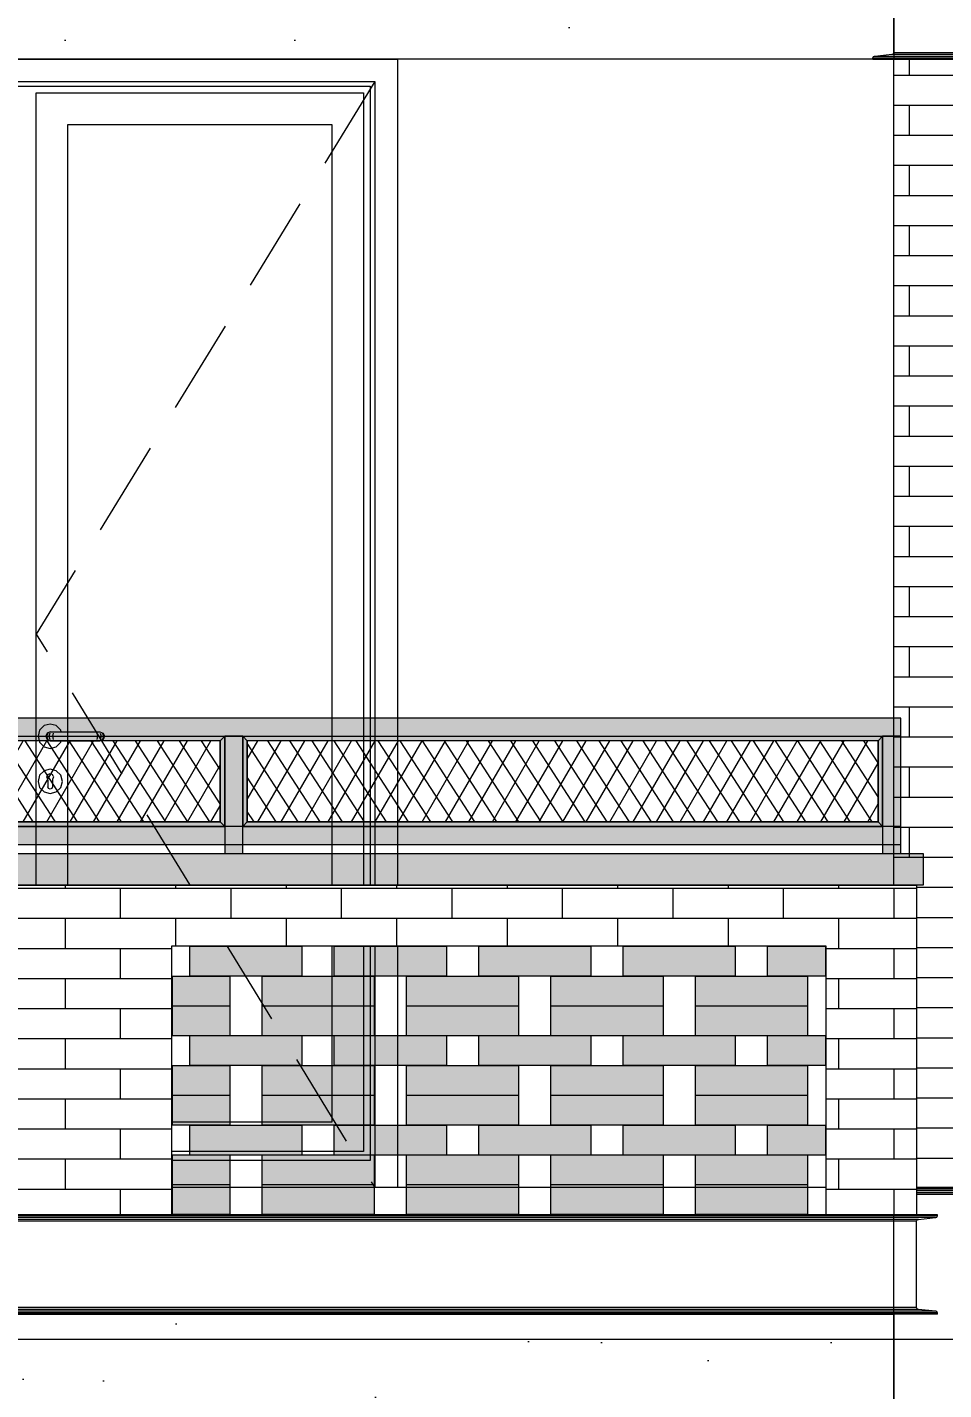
# Model space of a CAD drawing. Header units: millimetres. Extents: x 476571643 to 477489869, y 4620928210 to 4621294454.
# Drawn here: x 477466584 to 477468615, y 4621002782 to 4621005800 of the extents above; entities that cross this region are included whole.
import ezdxf

# ---------------------------------------------------------------- set-up
doc = ezdxf.new("R2010")
doc.units = ezdxf.units.MM
doc.header["$MEASUREMENT"] = 0
doc.set_wipeout_variables(frame=1)
doc.linetypes.add('Hidden Line', pattern=[317.5, 211.666667, -105.833333])
doc.linetypes.add('Wipeout_Contour', pattern=[1000, 0, -1000])
for name, color, linetype, lineweight in [('2D Drafting - General_Pen_No__30_Pen_No__9_Pen_No__9_Pen_No__253', 252, 'Continuous', 0), ('2D Drafting - General_Pen_No__30_Pen_No__9_Pen_No__9_Pen_No__7', 7, 'Continuous', 0), ('2D Drafting - General_Pen_No__7_Pen_No__7', 7, 'Continuous', 0), ('New_2D Drafting - General_Pen_No__30_Pen_No__9_Pen_No__9_Pen_No__250', 7, 'Continuous', 0), ('New_2D Drafting - General_Pen_No__30_Pen_No__9_Pen_No__9_Pen_No__255', 255, 'Continuous', 0), ('New_2D Drafting - General_Pen_No__30_Pen_No__9_Pen_No__9_Pen_No__42', 250, 'Continuous', 0), ('New_2D Drafting - General_Pen_No__30_Pen_No__9_Pen_No__9_Pen_No__7', 7, 'Continuous', 0), ('New_2D Drafting - General_Pen_No__4', 7, 'Continuous', 0), ('New_2D Drafting - General_Pen_No__7', 7, 'Continuous', 0), ('New_Structural - Bearing_Pen_No__250', 7, 'Continuous', 0), ('Structural - Bearing_Pen_No__250', 7, 'Continuous', 0), ('zoma_Pen_No__142', 142, 'Continuous', 0), ('zoma_Pen_No__5_Pen_No__142', 142, 'Continuous', 0)]:
    doc.layers.add(name, color=color, linetype=linetype, lineweight=lineweight)
for name, color, linetype in [('New_2D Drafting - General_Pen_No__30_Pen_No__9_Pen_No__9', 7, 'Continuous'), ('zoma', 7, 'Continuous'), ('zoma_Pen_No__5', 7, 'Continuous')]:
    doc.layers.add(name, color=color, linetype=linetype)
doc.layers.add('New_2D Drafting - General_Pen_No__30_Pen_No__9_Pen_No__9_Pen_No__252', color=7, linetype='Continuous', lineweight=0, true_color=0x666666)
doc.layers.add('New_2D Drafting - General_Pen_No__30_Pen_No__9_Pen_No__9_Pen_No__254', color=7, linetype='Continuous', lineweight=0, true_color=0xcccccc)
doc.styles.add('GENERATED_STYLE_2', font='arial.ttf')
doc.dimstyles.new('GENERATED_STYLE__32', dxfattribs={"dimtxt": 100, "dimasz": 64.421331, "dimexe": 0.18, "dimexo": 3, "dimgap": 0.09, "dimtad": 1, "dimlfac": 0.001, "dimzin": 0, "dimdsep": 46, "dimtxsty": 'GENERATED_STYLE_2', "dimblk": 'ARROWHEAD_2', "dimblk1": 'ARROWHEAD_2', "dimblk2": 'ARROWHEAD_2', "dimcen": 0.09, "dimclrd": 142, "dimclre": 142, "dimclrt": 142, "dimadec": 0, "dimazin": 0, "dimtfac": 1, "dimtdec": 4, "dimtmove": 0, "dimatfit": 3, "dimfxl": 1, "dimtolj": 1, "dimtzin": 0, "dimarcsym": 0})
pattern_1 = [(45, (476844527.15, 4621386591.04), (-254.55844, 254.55844), [0, -240, 0, -360]), (110, (476845327.15, 4621386591.04), (338.28934, 123.12725), [0, -176, 0, -304])]
pattern_2 = [(60, (476844527.15, 4621385791.044), (-38.9711432, 22.5), []), (122.8330945, (476844527.15, 4621385791.044), (36.8060797, 18.75), [])]

# ---------------------------------------------------------------- blocks, each defined once
blk = doc.blocks.new('Line_128', base_point=(477470893.9, 4621002893.4))
at = {"layer": 'zoma_Pen_No__5_Pen_No__142', "color": 142, "linetype": 'Continuous', "lineweight": 0}
blk.add_line((477470793.9, 4621002893.4), (477460494.8, 4621002893.4), dxfattribs=at)
blk = doc.blocks.new('*D2159', base_point=(476844527.1, 4621385791))
at = {"layer": 'zoma_Pen_No__142', "color": 142, "linetype": 'Continuous', "lineweight": 0, "transparency": 16777216}
for p, q in [((477470355.6, 4621003254.5), (477470440.4, 4621003205.5)), ((477470461.6, 4621003230), (477470334.4, 4621003230)), ((477470398, 4621002530), (477470398, 4621003230)), ((477470355.6, 4621002554.5), (477470440.4, 4621002505.5)), ((477470461.6, 4621002530), (477470334.4, 4621002530))]:
    blk.add_line(p, q, dxfattribs=at)
at = {"layer": 'zoma_Pen_No__142', "color": 142, "lineweight": 0, "transparency": 16777216, "insert": (477470378, 4621002747), "char_height": 100, "attachment_point": 7, "rotation": 90, "style": 'GENERATED_STYLE_2'}
blk.add_mtext('\\A1;{\\pql;\\fArial CYR|b0|i0|c204|p34;0.70}', dxfattribs=at)
blk = doc.blocks.new('ARROWHEAD_2')
at = {"color": 0, "linetype": 'Continuous', "lineweight": 0}
for p, q in [((-0.378, -0.655), (0.378, 0.655)), ((0, 0), (-1, 0))]:
    blk.add_line(p, q, dxfattribs=at)
blk = doc.blocks.new('*D2160', base_point=(476844527.1, 4621385791))
at = {"layer": 'zoma_Pen_No__142', "color": 142, "linetype": 'Continuous', "lineweight": 0, "transparency": 16777216}
for p, q in [((477470355.6, 4621005754.5), (477470440.4, 4621005705.5)), ((477470461.6, 4621005730), (477470334.4, 4621005730)), ((477470398, 4621003230), (477470398, 4621005730)), ((477470355.6, 4621003254.5), (477470440.4, 4621003205.5)), ((477470461.6, 4621003230), (477470334.4, 4621003230))]:
    blk.add_line(p, q, dxfattribs=at)
at = {"layer": 'zoma_Pen_No__142', "color": 142, "lineweight": 0, "transparency": 16777216, "insert": (477470378, 4621004347), "char_height": 100, "attachment_point": 7, "rotation": 90, "style": 'GENERATED_STYLE_2'}
blk.add_mtext('\\A1;{\\pql;\\fArial CYR|b0|i0|c204|p34;2.50}', dxfattribs=at)
blk = doc.blocks.new('*D2161', base_point=(476844527.1, 4621385791))
at = {"layer": 'zoma_Pen_No__142', "color": 142, "linetype": 'Continuous', "lineweight": 0, "transparency": 16777216}
for p, q in [((477470355.6, 4621006454.5), (477470440.4, 4621006405.5)), ((477470461.6, 4621006430), (477470334.4, 4621006430)), ((477470398, 4621005730), (477470398, 4621006430)), ((477470355.6, 4621005754.5), (477470440.4, 4621005705.5)), ((477470461.6, 4621005730), (477470334.4, 4621005730))]:
    blk.add_line(p, q, dxfattribs=at)
at = {"layer": 'zoma_Pen_No__142', "color": 142, "lineweight": 0, "transparency": 16777216, "insert": (477470378, 4621005947), "char_height": 100, "attachment_point": 7, "rotation": 90, "style": 'GENERATED_STYLE_2'}
blk.add_mtext('\\A1;{\\pql;\\fArial CYR|b0|i0|c204|p34;0.70}', dxfattribs=at)
blk = doc.blocks.new('*D2171', base_point=(476844527.1, 4621385791))
at = {"layer": 'zoma_Pen_No__142', "color": 142, "linetype": 'Continuous', "lineweight": 0, "transparency": 16777216}
for p, q in [((477478168.2, 4621003254.5), (477478253, 4621003205.5)), ((477478274.2, 4621003230), (477478147, 4621003230)), ((477478210.6, 4621002530), (477478210.6, 4621003230)), ((477478168.2, 4621002554.5), (477478253, 4621002505.5)), ((477478274.2, 4621002530), (477478147, 4621002530))]:
    blk.add_line(p, q, dxfattribs=at)
at = {"layer": 'zoma_Pen_No__142', "color": 142, "lineweight": 0, "transparency": 16777216, "insert": (477478190.6, 4621002747), "char_height": 100, "attachment_point": 7, "rotation": 90, "style": 'GENERATED_STYLE_2'}
blk.add_mtext('\\A1;{\\pql;\\fArial CYR|b0|i0|c204|p34;0.70}', dxfattribs=at)
blk = doc.blocks.new('*D2172', base_point=(476844527.1, 4621385791))
at = {"layer": 'zoma_Pen_No__142', "color": 142, "linetype": 'Continuous', "lineweight": 0, "transparency": 16777216}
for p, q in [((477478168.2, 4621005754.5), (477478253, 4621005705.5)), ((477478274.2, 4621005730), (477478147, 4621005730)), ((477478210.6, 4621003230), (477478210.6, 4621005730)), ((477478168.2, 4621003254.5), (477478253, 4621003205.5)), ((477478274.2, 4621003230), (477478147, 4621003230))]:
    blk.add_line(p, q, dxfattribs=at)
at = {"layer": 'zoma_Pen_No__142', "color": 142, "lineweight": 0, "transparency": 16777216, "insert": (477478190.6, 4621004347), "char_height": 100, "attachment_point": 7, "rotation": 90, "style": 'GENERATED_STYLE_2'}
blk.add_mtext('\\A1;{\\pql;\\fArial CYR|b0|i0|c204|p34;2.50}', dxfattribs=at)
blk = doc.blocks.new('*D2173', base_point=(476844527.1, 4621385791))
at = {"layer": 'zoma_Pen_No__142', "color": 142, "linetype": 'Continuous', "lineweight": 0, "transparency": 16777216}
for p, q in [((477478168.2, 4621006454.5), (477478253, 4621006405.5)), ((477478274.2, 4621006430), (477478147, 4621006430)), ((477478210.6, 4621005730), (477478210.6, 4621006430)), ((477478168.2, 4621005754.5), (477478253, 4621005705.5)), ((477478274.2, 4621005730), (477478147, 4621005730))]:
    blk.add_line(p, q, dxfattribs=at)
at = {"layer": 'zoma_Pen_No__142', "color": 142, "lineweight": 0, "transparency": 16777216, "insert": (477478190.6, 4621005947), "char_height": 100, "attachment_point": 7, "rotation": 90, "style": 'GENERATED_STYLE_2'}
blk.add_mtext('\\A1;{\\pql;\\fArial CYR|b0|i0|c204|p34;0.70}', dxfattribs=at)
blk = doc.blocks.new('*D2182', base_point=(476844527.1, 4621385791))
at = {"layer": 'zoma_Pen_No__142', "color": 142, "linetype": 'Continuous', "lineweight": 0, "transparency": 16777216}
for p, q in [((477480860.4, 4621003254.5), (477480945.2, 4621003205.5)), ((477480966.4, 4621003230), (477480839.2, 4621003230)), ((477480902.8, 4621002530), (477480902.8, 4621003230)), ((477480860.4, 4621002554.5), (477480945.2, 4621002505.5)), ((477480966.4, 4621002530), (477480839.2, 4621002530))]:
    blk.add_line(p, q, dxfattribs=at)
at = {"layer": 'zoma_Pen_No__142', "color": 142, "lineweight": 0, "transparency": 16777216, "insert": (477480882.8, 4621002747), "char_height": 100, "attachment_point": 7, "rotation": 90, "style": 'GENERATED_STYLE_2'}
blk.add_mtext('\\A1;{\\pql;\\fArial CYR|b0|i0|c204|p34;0.70}', dxfattribs=at)
blk = doc.blocks.new('*D2183', base_point=(476844527.1, 4621385791))
at = {"layer": 'zoma_Pen_No__142', "color": 142, "linetype": 'Continuous', "lineweight": 0, "transparency": 16777216}
for p, q in [((477480860.4, 4621005754.5), (477480945.2, 4621005705.5)), ((477480966.4, 4621005730), (477480839.2, 4621005730)), ((477480902.8, 4621003230), (477480902.8, 4621005730)), ((477480860.4, 4621003254.5), (477480945.2, 4621003205.5)), ((477480966.4, 4621003230), (477480839.2, 4621003230))]:
    blk.add_line(p, q, dxfattribs=at)
at = {"layer": 'zoma_Pen_No__142', "color": 142, "lineweight": 0, "transparency": 16777216, "insert": (477480882.8, 4621004347), "char_height": 100, "attachment_point": 7, "rotation": 90, "style": 'GENERATED_STYLE_2'}
blk.add_mtext('\\A1;{\\pql;\\fArial CYR|b0|i0|c204|p34;2.50}', dxfattribs=at)
blk = doc.blocks.new('*D2184', base_point=(476844527.1, 4621385791))
at = {"layer": 'zoma_Pen_No__142', "color": 142, "linetype": 'Continuous', "lineweight": 0, "transparency": 16777216}
for p, q in [((477480860.4, 4621006454.5), (477480945.2, 4621006405.5)), ((477480966.4, 4621006430), (477480839.2, 4621006430)), ((477480902.8, 4621005730), (477480902.8, 4621006430)), ((477480860.4, 4621005754.5), (477480945.2, 4621005705.5)), ((477480966.4, 4621005730), (477480839.2, 4621005730))]:
    blk.add_line(p, q, dxfattribs=at)
at = {"layer": 'zoma_Pen_No__142', "color": 142, "lineweight": 0, "transparency": 16777216, "insert": (477480882.8, 4621005947), "char_height": 100, "attachment_point": 7, "rotation": 90, "style": 'GENERATED_STYLE_2'}
blk.add_mtext('\\A1;{\\pql;\\fArial CYR|b0|i0|c204|p34;0.70}', dxfattribs=at)

msp = doc.modelspace()

# ---------------------------------------------------------------- hatches: boundary and pattern name
at = {"layer": '2D Drafting - General_Pen_No__30_Pen_No__9_Pen_No__9_Pen_No__253', "linetype": 'Continuous', "lineweight": 0}
h = msp.add_hatch(dxfattribs=at)
h.set_pattern_fill('BRICK___RUNNING_BOND', color=252, style=0, pattern_type=2)
h.set_pattern_definition([(180, (477424474.43, 4620999563.556), (0, 66.64), []), (90, (477424474.43, 4620999563.56), (244.8, 0), [66.64, -66.64]), (90, (477424352.03, 4620999630.2), (244.8, 0), [66.64, -66.64])])
h.paths.add_polyline_path([(477468504.11, 4621003229.992), (477468504.11, 4621005729.993), (477468904.237, 4621005729.993), (477468904.237, 4621003229.992)])
at = {"layer": 'New_2D Drafting - General_Pen_No__30_Pen_No__9_Pen_No__9_Pen_No__255', "linetype": 'Continuous', "lineweight": 0}
for points in [[(477462689.307, 4621004269.985), (477462689.307, 4621004229.985), (477468519.303, 4621004229.985), (477468519.303, 4621004269.985)], [(477465624.314, 4621004229.985), (477467021.814, 4621004229.985), (477467011.814, 4621004219.985), (477465634.314, 4621004219.985)], [(477467011.814, 4621004039.985), (477467021.814, 4621004029.985), (477467021.814, 4621004230.011), (477467011.814, 4621004220.011)], [(477467021.814, 4621003969.985), (477467061.814, 4621003969.985), (477467061.814, 4621004229.985), (477467021.814, 4621004229.985)], [(477467061.814, 4621004029.985), (477467071.814, 4621004039.985), (477467071.814, 4621004219.985), (477467061.814, 4621004229.985)], [(477467061.814, 4621004229.985), (477468479.296, 4621004229.985), (477468469.296, 4621004219.985), (477467071.814, 4621004219.985)], [(477468469.296, 4621004040.011), (477468479.296, 4621004030.011), (477468479.296, 4621004229.985), (477468469.296, 4621004219.985)], [(477468479.296, 4621003969.985), (477468519.303, 4621003969.985), (477468519.303, 4621004229.985), (477468479.296, 4621004229.985)], [(477462689.307, 4621004029.985), (477462689.307, 4621003989.985), (477468519.303, 4621003989.985), (477468519.303, 4621004029.985)], [(477465624.314, 4621004029.985), (477467021.814, 4621004029.985), (477467011.814, 4621004039.985), (477465634.314, 4621004039.985)], [(477467061.814, 4621004029.985), (477468479.296, 4621004029.985), (477468469.296, 4621004039.985), (477467071.814, 4621004039.985)], [(477468569.303, 4621003899.985), (477462639.307, 4621003899.985), (477462639.307, 4621003969.985), (477468569.303, 4621003969.985)]]:
    msp.add_hatch(color=255, dxfattribs=at).paths.add_polyline_path(points)
at = {"layer": 'New_2D Drafting - General_Pen_No__7', "linetype": 'Continuous', "lineweight": 0}
h = msp.add_hatch(dxfattribs=at)
h.set_pattern_fill('BATT_INSULATION', style=0, pattern_type=2)
h.set_pattern_definition(pattern_2)
h.paths.add_polyline_path([(477467011.814, 4621004219.985), (477465634.314, 4621004219.985), (477465634.314, 4621004039.985), (477467011.814, 4621004039.985)])
h = msp.add_hatch(dxfattribs=at)
h.set_pattern_fill('BATT_INSULATION', style=0, pattern_type=2)
h.set_pattern_definition(pattern_2)
h.paths.add_polyline_path([(477468469.296, 4621004219.985), (477467071.814, 4621004219.985), (477467071.814, 4621004039.985), (477468469.296, 4621004039.985)])

# ---------------------------------------------------------------- linework, layer by layer
at = {"layer": '2D Drafting - General_Pen_No__30_Pen_No__9_Pen_No__9_Pen_No__7', "color": 7, "linetype": 'Continuous', "lineweight": 0, "flags": 128}
msp.add_lwpolyline([(477468504.11, 4621003229.992), (477468504.11, 4621005729.993), (477468904.237, 4621005729.993), (477468904.237, 4621003229.992)], close=True, dxfattribs=at)
at = {"layer": '2D Drafting - General_Pen_No__7_Pen_No__7', "color": 7, "linetype": 'Continuous', "lineweight": 0, "flags": 128}
for points in [[(477465864.419, 4621005669.99), (477467344.419, 4621005669.985), (477467344.411, 4621003289.987), (477465864.411, 4621003289.992)], [(477466604.415, 4621005654.987), (477467329.419, 4621005654.985), (477467329.411, 4621003309.987), (477466604.411, 4621003309.99)], [(477466674.419, 4621005584.987), (477467259.419, 4621005584.985), (477467259.411, 4621003374.987), (477466674.411, 4621003374.989)]]:
    msp.add_lwpolyline(points, close=True, dxfattribs=at)
at = {"layer": 'New_2D Drafting - General_Pen_No__30_Pen_No__9_Pen_No__9_Pen_No__250', "color": 7, "linetype": 'Continuous', "lineweight": 0, "flags": 128}
msp.add_lwpolyline([(477462689.307, 4621004029.985), (477462689.307, 4621003989.985), (477468519.303, 4621003989.985), (477468519.303, 4621004029.985)], close=True, dxfattribs=at)
at = {"layer": 'New_2D Drafting - General_Pen_No__30_Pen_No__9_Pen_No__9_Pen_No__7', "color": 7, "linetype": 'Continuous', "lineweight": 0, "flags": 128}
for points in [[(477462689.307, 4621004269.985), (477462689.307, 4621004229.985), (477468519.303, 4621004229.985), (477468519.303, 4621004269.985)], [(477465624.314, 4621004229.985), (477467021.814, 4621004229.985), (477467011.814, 4621004219.985), (477465634.314, 4621004219.985)], [(477467011.814, 4621004039.985), (477467021.814, 4621004029.985), (477467021.814, 4621004230.011), (477467011.814, 4621004220.011)], [(477467021.814, 4621003969.985), (477467061.814, 4621003969.985), (477467061.814, 4621004229.985), (477467021.814, 4621004229.985)], [(477467061.814, 4621004029.985), (477467071.814, 4621004039.985), (477467071.814, 4621004219.985), (477467061.814, 4621004229.985)], [(477467061.814, 4621004229.985), (477468479.296, 4621004229.985), (477468469.296, 4621004219.985), (477467071.814, 4621004219.985)], [(477468469.296, 4621004040.011), (477468479.296, 4621004030.011), (477468479.296, 4621004229.985), (477468469.296, 4621004219.985)], [(477468479.296, 4621003969.985), (477468519.303, 4621003969.985), (477468519.303, 4621004229.985), (477468479.296, 4621004229.985)], [(477465624.314, 4621004029.985), (477467021.814, 4621004029.985), (477467011.814, 4621004039.985), (477465634.314, 4621004039.985)], [(477467061.814, 4621004029.985), (477468479.296, 4621004029.985), (477468469.296, 4621004039.985), (477467071.814, 4621004039.985)], [(477468569.303, 4621003899.985), (477462639.307, 4621003899.985), (477462639.307, 4621003969.985), (477468569.303, 4621003969.985)]]:
    msp.add_lwpolyline(points, close=True, dxfattribs=at)
at = {"layer": 'New_2D Drafting - General_Pen_No__4', "color": 7, "linetype": 'Continuous', "lineweight": 0, "flags": 128}
for points in [[(477467011.814, 4621004219.985), (477465634.314, 4621004219.985), (477465634.314, 4621004039.985), (477467011.814, 4621004039.985)], [(477468469.296, 4621004219.985), (477467071.814, 4621004219.985), (477467071.814, 4621004039.985), (477468469.296, 4621004039.985)]]:
    msp.add_lwpolyline(points, close=True, dxfattribs=at)
at = {"layer": 'New_Structural - Bearing_Pen_No__250', "color": 7, "linetype": 'Continuous', "lineweight": 0}
for p, q in [((477466611.922, 4621004243.488), (477466608.304, 4621004229.988)), ((477466621.804, 4621004253.371), (477466611.922, 4621004243.488)), ((477466635.304, 4621004256.988), (477466621.804, 4621004253.371)), ((477466635.304, 4621004239.988), (477466628.233, 4621004237.059)), ((477466648.804, 4621004253.371), (477466635.304, 4621004256.988)), ((477466635.304, 4621004239.988), (477466636.446, 4621004239.988)), ((477466636.446, 4621004239.988), (477466639.698, 4621004239.988)), ((477466639.698, 4621004239.988), (477466644.564, 4621004239.988)), ((477466644.564, 4621004239.988), (477466650.304, 4621004239.988)), ((477466658.687, 4621004243.488), (477466648.804, 4621004253.371)), ((477466650.304, 4621004239.988), (477466730.304, 4621004239.988)), ((477466659.625, 4621004239.988), (477466658.687, 4621004243.488)), ((477466730.304, 4621004239.988), (477466736.044, 4621004239.988)), ((477466736.044, 4621004239.988), (477466740.911, 4621004239.988)), ((477466740.911, 4621004239.988), (477466744.162, 4621004239.988)), ((477466744.162, 4621004239.988), (477466745.304, 4621004239.988)), ((477466745.304, 4621004239.988), (477466752.375, 4621004237.059)), ((477466608.304, 4621004229.988), (477466611.921, 4621004216.488)), ((477466611.921, 4621004216.488), (477466621.804, 4621004206.606)), ((477466628.233, 4621004237.059), (477466625.304, 4621004229.988)), ((477466625.304, 4621004229.988), (477466628.233, 4621004222.917)), ((477466629.785, 4621004237.059), (477466627.026, 4621004229.988)), ((477466627.026, 4621004229.988), (477466629.785, 4621004222.917)), ((477466628.233, 4621004222.917), (477466635.304, 4621004219.988)), ((477466634.6, 4621004237.059), (477466632.488, 4621004229.988)), ((477466632.488, 4621004229.988), (477466634.6, 4621004222.917)), ((477466635.304, 4621004219.988), (477466636.446, 4621004219.988)), ((477466636.446, 4621004219.988), (477466639.698, 4621004219.988)), ((477466639.698, 4621004219.988), (477466644.564, 4621004219.988)), ((477466641.805, 4621004237.059), (477466640.662, 4621004229.988)), ((477466640.662, 4621004229.988), (477466641.805, 4621004222.917)), ((477466644.564, 4621004219.988), (477466650.304, 4621004219.988)), ((477466648.804, 4621004206.605), (477466658.687, 4621004216.488)), ((477466650.304, 4621004219.988), (477466730.304, 4621004219.988)), ((477466658.687, 4621004216.488), (477466659.625, 4621004219.988)), ((477466730.304, 4621004219.988), (477466736.044, 4621004219.988)), ((477466736.044, 4621004219.988), (477466740.911, 4621004219.988)), ((477466738.803, 4621004237.059), (477466739.946, 4621004229.988)), ((477466739.946, 4621004229.988), (477466738.803, 4621004222.917)), ((477466740.911, 4621004219.988), (477466744.162, 4621004219.988)), ((477466744.162, 4621004219.988), (477466745.304, 4621004219.988)), ((477466752.375, 4621004222.917), (477466745.304, 4621004219.988)), ((477466746.009, 4621004237.059), (477466748.12, 4621004229.988)), ((477466748.12, 4621004229.988), (477466746.009, 4621004222.917)), ((477466750.823, 4621004237.059), (477466753.582, 4621004229.988)), ((477466753.582, 4621004229.988), (477466750.823, 4621004222.917)), ((477466752.375, 4621004237.059), (477466755.304, 4621004229.988)), ((477466755.304, 4621004229.988), (477466752.375, 4621004222.917)), ((477466621.804, 4621004206.606), (477466635.304, 4621004202.988)), ((477466635.304, 4621004202.988), (477466648.804, 4621004206.605)), ((477466621.804, 4621004153.371), (477466611.921, 4621004143.488)), ((477466635.304, 4621004156.988), (477466621.804, 4621004153.371)), ((477466629.929, 4621004145.132), (477466635.304, 4621004147.414)), ((477466648.804, 4621004153.371), (477466635.304, 4621004156.988)), ((477466635.304, 4621004147.414), (477466640.679, 4621004145.132)), ((477466658.687, 4621004143.488), (477466648.804, 4621004153.371)), ((477466611.921, 4621004143.488), (477466608.304, 4621004129.988)), ((477466608.304, 4621004129.988), (477466611.921, 4621004116.488)), ((477466628.584, 4621004141.628), (477466627.836, 4621004139.681)), ((477466630.304, 4621004134.388), (477466627.836, 4621004139.681)), ((477466628.584, 4621004141.628), (477466629.929, 4621004145.132)), ((477466630.304, 4621004132.875), (477466630.304, 4621004134.388)), ((477466630.304, 4621004132.875), (477466630.304, 4621004129.988)), ((477466630.304, 4621004129.988), (477466630.304, 4621004127.101)), ((477466630.304, 4621004127.101), (477466630.304, 4621004121.328)), ((477466630.304, 4621004121.328), (477466630.304, 4621004117.488)), ((477466631.768, 4621004113.953), (477466630.304, 4621004117.488)), ((477466640.304, 4621004117.488), (477466638.839, 4621004113.953)), ((477466642.772, 4621004139.68), (477466640.304, 4621004134.388)), ((477466640.304, 4621004134.388), (477466640.304, 4621004132.875)), ((477466640.304, 4621004132.875), (477466640.304, 4621004129.988)), ((477466640.304, 4621004129.988), (477466640.304, 4621004127.101)), ((477466640.304, 4621004127.101), (477466640.304, 4621004121.328)), ((477466640.304, 4621004121.328), (477466640.304, 4621004117.488)), ((477466642.024, 4621004141.628), (477466640.679, 4621004145.132)), ((477466642.024, 4621004141.628), (477466642.772, 4621004139.68)), ((477466658.686, 4621004116.488), (477466662.304, 4621004129.988)), ((477466662.304, 4621004129.988), (477466658.687, 4621004143.488)), ((477466611.921, 4621004116.488), (477466621.804, 4621004106.606)), ((477466621.804, 4621004106.606), (477466635.304, 4621004102.988)), ((477466635.304, 4621004112.488), (477466631.768, 4621004113.953)), ((477466638.839, 4621004113.953), (477466635.304, 4621004112.488)), ((477466635.304, 4621004102.988), (477466648.804, 4621004106.605)), ((477466648.804, 4621004106.605), (477466658.686, 4621004116.488))]:
    msp.add_line(p, q, dxfattribs=at)
at = {"layer": 'Structural - Bearing_Pen_No__250', "color": 7, "linetype": 'Continuous', "lineweight": 0}
for p, q in [((477468554.315, 4621003155.596), (477468554.714, 4621003157.126)), ((477468554.315, 4621002964.404), (477468554.315, 4621003155.596)), ((477468554.714, 4621003157.126), (477468555.852, 4621003158.424)), ((477468555.852, 4621003158.424), (477468557.555, 4621003159.291)), ((477468557.555, 4621003159.291), (477468558.777, 4621003159.551)), ((477468558.777, 4621003159.551), (477468596.178, 4621003163.541)), ((477468596.178, 4621003163.541), (477468597.4, 4621003163.8)), ((477468597.4, 4621003163.8), (477468599.103, 4621003164.667)), ((477468599.103, 4621003164.667), (477468600.241, 4621003165.965)), ((477468600.241, 4621003165.965), (477468600.641, 4621003167.496)), ((477468600.641, 4621003167.496), (477468600.641, 4621003169.991)), ((477468554.714, 4621002962.855), (477468554.315, 4621002964.386)), ((477468555.852, 4621002961.557), (477468554.714, 4621002962.855)), ((477468557.555, 4621002960.69), (477468555.852, 4621002961.557)), ((477468558.777, 4621002960.431), (477468557.555, 4621002960.69)), ((477468596.178, 4621002956.441), (477468558.777, 4621002960.431)), ((477468597.4, 4621002956.181), (477468596.178, 4621002956.441)), ((477468599.103, 4621002955.314), (477468597.4, 4621002956.181)), ((477468600.241, 4621002954.016), (477468599.103, 4621002955.314)), ((477468600.641, 4621002952.486), (477468600.241, 4621002954.016)), ((477468600.641, 4621002949.991), (477468600.641, 4621002952.486))]:
    msp.add_line(p, q, dxfattribs=at)

# ---------------------------------------------------------------- next in the draw order: wipeouts: each hides what was drawn before it
at = {"color": 254, "linetype": 'Wipeout_Contour', "lineweight": 0, "ltscale": 27873645293.87504}
msp.add_wipeout([(477468504.127, 4621006149.991), (477468504.127, 4621005729.993), (477461534.094, 4621005729.993), (477461534.094, 4621006429.993), (477462654.307, 4621006429.993), (477462654.307, 4621006149.991)], dxfattribs=at).dxf.layer = 'New_2D Drafting - General_Pen_No__30_Pen_No__9_Pen_No__9'
at = {"color": 254, "linetype": 'Wipeout_Contour', "lineweight": 0, "ltscale": 27873626195.55132}
msp.add_wipeout([(477468504.127, 4621002949.991), (477468504.127, 4621002529.993), (477461534.094, 4621002529.993), (477461534.094, 4621003229.993), (477462654.307, 4621003229.993), (477462654.307, 4621002949.991)], dxfattribs=at).dxf.layer = 'New_2D Drafting - General_Pen_No__30_Pen_No__9_Pen_No__9'

# ---------------------------------------------------------------- next in the draw order: hatches: boundary and pattern name
at = {"layer": 'New_2D Drafting - General_Pen_No__30_Pen_No__9_Pen_No__9_Pen_No__42', "linetype": 'Continuous', "lineweight": 0, "true_color": 0xc7c8ca}
h = msp.add_hatch(dxfattribs=at)
h.set_pattern_fill('CUT_STONE', color=9, style=0, pattern_type=2)
h.set_pattern_definition(pattern_1)
h.paths.add_polyline_path([(477468504.127, 4621006149.991), (477468504.127, 4621005729.993), (477461534.094, 4621005729.993), (477461534.094, 4621006429.993), (477462654.307, 4621006429.993), (477462654.307, 4621006149.991)])
h = msp.add_hatch(dxfattribs=at)
h.set_pattern_fill('CUT_STONE', color=9, style=0, pattern_type=2)
h.set_pattern_definition(pattern_1)
h.paths.add_polyline_path([(477468504.127, 4621002949.991), (477468504.127, 4621002529.993), (477461534.094, 4621002529.993), (477461534.094, 4621003229.993), (477462654.307, 4621003229.993), (477462654.307, 4621002949.991)])

# ---------------------------------------------------------------- next in the draw order: linework, layer by layer
at = {"layer": '2D Drafting - General_Pen_No__7_Pen_No__7', "color": 7, "linetype": 'Continuous', "lineweight": 0, "flags": 128}
for points in [[(477467400.294, 4621003229.986), (477465804.41, 4621003229.991), (477465804.419, 4621005729.991), (477467404.419, 4621005729.986)], [(477467404.419, 4621005729.986), (477467404.41, 4621003229.986), (477467400.294, 4621003229.986)]]:
    msp.add_lwpolyline(points, dxfattribs=at)
msp.add_lwpolyline([(477465854.419, 4621005679.99), (477467354.419, 4621005679.985), (477467354.41, 4621003229.986), (477465854.41, 4621003229.992)], close=True, dxfattribs=at)
at = {"layer": '2D Drafting - General_Pen_No__7_Pen_No__7', "color": 7, "linetype": 'Hidden Line', "lineweight": 0, "flags": 128}
msp.add_lwpolyline([(477467354.419, 4621005679.985), (477466604.415, 4621004455.865), (477467353.634, 4621003231.27)], dxfattribs=at)
at = {"layer": 'New_2D Drafting - General_Pen_No__30_Pen_No__9_Pen_No__9_Pen_No__7', "color": 7, "linetype": 'Continuous', "lineweight": 0, "flags": 128}
for points in [[(477468504.127, 4621006149.991), (477468504.127, 4621005729.993), (477461534.094, 4621005729.993), (477461534.094, 4621006429.993), (477462654.307, 4621006429.993), (477462654.307, 4621006149.991)], [(477468504.127, 4621002949.991), (477468504.127, 4621002529.993), (477461534.094, 4621002529.993), (477461534.094, 4621003229.993), (477462654.307, 4621003229.993), (477462654.307, 4621002949.991)]]:
    msp.add_lwpolyline(points, close=True, dxfattribs=at)
at = {"layer": 'New_Structural - Bearing_Pen_No__250', "color": 7, "linetype": 'Continuous', "lineweight": 0}
for p, q in [((477468503.789, 4621005729.993), (477461533.757, 4621005729.993)), ((477468503.789, 4621003229.993), (477461533.757, 4621003229.993))]:
    msp.add_line(p, q, dxfattribs=at)
at = {"layer": 'Structural - Bearing_Pen_No__250', "color": 7, "linetype": 'Continuous', "lineweight": 0}
for p, q in [((477468504.127, 4621005744.407), (477468504.127, 4621006415.592)), ((477468457.801, 4621005732.488), (477468458.201, 4621005734.019)), ((477468457.801, 4621005732.488), (477475850.436, 4621005732.488)), ((477468457.801, 4621005729.993), (477468457.801, 4621005732.488)), ((477468457.801, 4621005729.993), (477475850.436, 4621005729.993)), ((477468458.201, 4621005734.019), (477468459.338, 4621005735.317)), ((477468459.338, 4621005735.317), (477468461.042, 4621005736.184)), ((477468461.042, 4621005736.184), (477468462.263, 4621005736.443)), ((477468462.263, 4621005736.443), (477468499.665, 4621005740.433)), ((477468462.263, 4621005736.443), (477475845.974, 4621005736.443)), ((477468499.665, 4621005740.433), (477468500.886, 4621005740.693)), ((477468499.665, 4621005740.433), (477475808.573, 4621005740.433)), ((477468500.886, 4621005740.693), (477468502.589, 4621005741.56)), ((477468502.589, 4621005741.56), (477468503.727, 4621005742.857)), ((477468503.727, 4621005742.857), (477468504.127, 4621005744.388)), ((477468504.127, 4621005744.388), (477475804.11, 4621005744.388)), ((477468457.801, 4621003229.988), (477475850.436, 4621003229.988)), ((477468457.801, 4621003227.493), (477468457.801, 4621003229.988)), ((477468457.801, 4621003227.493), (477475850.436, 4621003227.493)), ((477468458.201, 4621003225.962), (477468457.801, 4621003227.493)), ((477468459.338, 4621003224.664), (477468458.201, 4621003225.962)), ((477468461.042, 4621003223.797), (477468459.338, 4621003224.664)), ((477468462.263, 4621003223.537), (477468461.042, 4621003223.797)), ((477468462.263, 4621003223.537), (477475845.974, 4621003223.537)), ((477468499.665, 4621003219.548), (477468462.263, 4621003223.537)), ((477468499.665, 4621003219.548), (477475808.573, 4621003219.548)), ((477468500.886, 4621003219.288), (477468499.665, 4621003219.548)), ((477468502.589, 4621003218.421), (477468500.886, 4621003219.288)), ((477468503.727, 4621003217.123), (477468502.589, 4621003218.421)), ((477468504.127, 4621003215.592), (477468503.727, 4621003217.123)), ((477468504.127, 4621003215.592), (477475804.11, 4621003215.592)), ((477468504.127, 4621002544.407), (477468504.127, 4621003215.592)), ((477468600.641, 4621003169.991), (477462607.989, 4621003169.991)), ((477468600.641, 4621003167.496), (477462607.989, 4621003167.496)), ((477468596.178, 4621003163.541), (477462612.451, 4621003163.541)), ((477468558.777, 4621003159.551), (477462649.852, 4621003159.551)), ((477468554.315, 4621003155.596), (477462654.315, 4621003155.596)), ((477468600.641, 4621002952.486), (477462607.989, 4621002952.486)), ((477468600.641, 4621002949.991), (477462607.989, 4621002949.991)), ((477468596.178, 4621002956.441), (477462612.451, 4621002956.441)), ((477468558.777, 4621002960.431), (477462649.852, 4621002960.431)), ((477468554.316, 4621002964.386), (477462654.315, 4621002964.386))]:
    msp.add_line(p, q, dxfattribs=at)

# ---------------------------------------------------------------- next in the draw order: block references
at = {"layer": 'zoma_Pen_No__5', "color": 142, "linetype": 'Continuous', "lineweight": 0}
msp.add_blockref('Line_128', (477470893.922, 4621002893.389), dxfattribs=at)

# ---------------------------------------------------------------- next in the draw order: dimensions: what is measured, and where the dimension line sits
at = {"layer": 'zoma', "color": 142, "linetype": 'Continuous', "lineweight": 0}
for base, picture, middle in [((477470398.005, 4621006429.993), '*D2161', (477470328.005, 4621006076.85)), ((477478210.582, 4621006429.993), '*D2173', (477478140.582, 4621006076.85)), ((477480902.788, 4621006429.993), '*D2184', (477480832.788, 4621006076.85))]:
    dim = msp.add_linear_dim(base=base, p1=(477463204.432, 4621005730), p2=(477462483.984, 4621006429.993), angle=90, dimstyle='GENERATED_STYLE__32', dxfattribs=at)
    dim.commit()
    dim.dimension.update_dxf_attribs({"geometry": picture, "text_midpoint": middle, "dimtype": 160, "text_rotation": 90})

# ---------------------------------------------------------------- next in the draw order: wipeouts: each hides what was drawn before it
at = {"color": 254, "linetype": 'Wipeout_Contour', "lineweight": 0, "ltscale": 74329681358.86034}
msp.add_wipeout([(477468554.303, 4621003169.991), (477468354.188, 4621003169.991), (477468354.188, 4621003764.991), (477466904.247, 4621003764.991), (477466904.247, 4621003169.991), (477466504.247, 4621003169.991), (477466504.247, 4621003764.985), (477464704.248, 4621003764.985), (477464704.248, 4621003169.991), (477464304.248, 4621003169.991), (477464304.248, 4621003764.985), (477462854.307, 4621003764.985), (477462854.307, 4621003169.991), (477462654.307, 4621003169.991), (477462654.307, 4621003899.985), (477468554.303, 4621003899.985)], dxfattribs=at).dxf.layer = 'New_2D Drafting - General_Pen_No__30_Pen_No__9_Pen_No__9'

# ---------------------------------------------------------------- next in the draw order: hatches: boundary and pattern name
at = {"layer": 'New_2D Drafting - General_Pen_No__30_Pen_No__9_Pen_No__9_Pen_No__254', "linetype": 'Continuous', "lineweight": 0, "true_color": 0xcccccc}
h = msp.add_hatch(dxfattribs=at)
h.set_pattern_fill('BRICK___RUNNING_BOND', color=254, style=0, pattern_type=2)
h.set_pattern_definition([(0, (477463119.12, 4621003559.99), (0, 66.64), []), (90, (477463119.12, 4621003559.99), (-244.8, 0), [66.64, -66.64]), (90, (477463241.52, 4621003626.63), (-244.8, 0), [66.64, -66.64])])
h.paths.add_polyline_path([(477468554.303, 4621003169.991), (477468354.188, 4621003169.991), (477468354.188, 4621003764.991), (477466904.247, 4621003764.991), (477466904.247, 4621003169.991), (477466504.247, 4621003169.991), (477466504.247, 4621003764.985), (477464704.248, 4621003764.985), (477464704.248, 4621003169.991), (477464304.248, 4621003169.991), (477464304.248, 4621003764.985), (477462854.307, 4621003764.985), (477462854.307, 4621003169.991), (477462654.307, 4621003169.991), (477462654.307, 4621003899.985), (477468554.303, 4621003899.985)])
at = {"layer": 'New_2D Drafting - General_Pen_No__30_Pen_No__9_Pen_No__9_Pen_No__255', "linetype": 'Continuous', "lineweight": 0}
for points in [[(477467193.705, 4621003763.991), (477466943.705, 4621003763.991), (477466943.705, 4621003698.991), (477467193.705, 4621003698.991)], [(477467513.705, 4621003763.991), (477467263.705, 4621003763.991), (477467263.705, 4621003698.991), (477467513.705, 4621003698.991)], [(477467833.705, 4621003763.991), (477467583.705, 4621003763.991), (477467583.705, 4621003698.991), (477467833.705, 4621003698.991)], [(477468153.705, 4621003763.991), (477467903.705, 4621003763.991), (477467903.705, 4621003698.991), (477468153.705, 4621003698.991)], [(477468353.189, 4621003763.991), (477468223.705, 4621003763.991), (477468223.705, 4621003698.991), (477468353.189, 4621003698.991)], [(477466905.705, 4621003697.991), (477466905.705, 4621003632.991), (477467033.705, 4621003632.991), (477467033.705, 4621003697.991)], [(477467103.705, 4621003697.991), (477467103.705, 4621003632.991), (477467353.705, 4621003632.991), (477467353.705, 4621003697.991)], [(477467423.705, 4621003697.991), (477467423.705, 4621003632.991), (477467673.705, 4621003632.991), (477467673.705, 4621003697.991)], [(477467743.705, 4621003697.991), (477467743.705, 4621003632.991), (477467993.705, 4621003632.991), (477467993.705, 4621003697.991)], [(477468063.705, 4621003697.991), (477468063.705, 4621003632.991), (477468313.705, 4621003632.991), (477468313.705, 4621003697.991)], [(477466905.705, 4621003631.991), (477466905.705, 4621003566.991), (477467033.705, 4621003566.991), (477467033.705, 4621003631.991)], [(477467103.705, 4621003631.991), (477467103.705, 4621003566.991), (477467353.705, 4621003566.991), (477467353.705, 4621003631.991)], [(477467423.705, 4621003631.991), (477467423.705, 4621003566.991), (477467673.705, 4621003566.991), (477467673.705, 4621003631.991)], [(477467743.705, 4621003631.991), (477467743.705, 4621003566.991), (477467993.705, 4621003566.991), (477467993.705, 4621003631.991)], [(477468063.705, 4621003631.991), (477468063.705, 4621003566.991), (477468313.705, 4621003566.991), (477468313.705, 4621003631.991)], [(477467193.705, 4621003500.991), (477467193.705, 4621003565.991), (477466943.705, 4621003565.991), (477466943.705, 4621003500.991)], [(477467513.705, 4621003500.991), (477467513.705, 4621003565.991), (477467263.705, 4621003565.991), (477467263.705, 4621003500.991)], [(477467833.705, 4621003500.991), (477467833.705, 4621003565.991), (477467583.705, 4621003565.991), (477467583.705, 4621003500.991)], [(477468153.705, 4621003500.991), (477468153.705, 4621003565.991), (477467903.705, 4621003565.991), (477467903.705, 4621003500.991)], [(477468353.189, 4621003565.991), (477468223.705, 4621003565.991), (477468223.705, 4621003500.991), (477468353.189, 4621003500.991)], [(477467033.705, 4621003499.991), (477466905.705, 4621003499.991), (477466905.705, 4621003434.991), (477467033.705, 4621003434.991)], [(477467353.705, 4621003499.991), (477467103.705, 4621003499.991), (477467103.705, 4621003434.991), (477467353.705, 4621003434.991)], [(477467673.705, 4621003499.991), (477467423.705, 4621003499.991), (477467423.705, 4621003434.991), (477467673.705, 4621003434.991)], [(477467993.705, 4621003499.991), (477467743.705, 4621003499.991), (477467743.705, 4621003434.991), (477467993.705, 4621003434.991)], [(477468313.705, 4621003499.991), (477468063.705, 4621003499.991), (477468063.705, 4621003434.991), (477468313.705, 4621003434.991)], [(477467033.705, 4621003433.991), (477466905.705, 4621003433.991), (477466905.705, 4621003368.991), (477467033.705, 4621003368.991)], [(477467353.705, 4621003433.991), (477467103.705, 4621003433.991), (477467103.705, 4621003368.991), (477467353.705, 4621003368.991)], [(477467673.705, 4621003433.991), (477467423.705, 4621003433.991), (477467423.705, 4621003368.991), (477467673.705, 4621003368.991)], [(477467993.705, 4621003433.991), (477467743.705, 4621003433.991), (477467743.705, 4621003368.991), (477467993.705, 4621003368.991)], [(477468313.705, 4621003433.991), (477468063.705, 4621003433.991), (477468063.705, 4621003368.991), (477468313.705, 4621003368.991)], [(477466943.705, 4621003367.991), (477466943.705, 4621003302.991), (477467193.705, 4621003302.991), (477467193.705, 4621003367.991)], [(477467263.705, 4621003367.991), (477467263.705, 4621003302.991), (477467513.705, 4621003302.991), (477467513.705, 4621003367.991)], [(477467583.705, 4621003367.991), (477467583.705, 4621003302.991), (477467833.705, 4621003302.991), (477467833.705, 4621003367.991)], [(477467903.705, 4621003367.991), (477467903.705, 4621003302.991), (477468153.705, 4621003302.991), (477468153.705, 4621003367.991)], [(477468353.189, 4621003367.991), (477468223.705, 4621003367.991), (477468223.705, 4621003302.991), (477468353.189, 4621003302.991)], [(477467033.705, 4621003301.991), (477466905.705, 4621003301.991), (477466905.705, 4621003236.991), (477467033.705, 4621003236.991)], [(477467353.705, 4621003301.991), (477467103.705, 4621003301.991), (477467103.705, 4621003236.991), (477467353.705, 4621003236.991)], [(477467673.705, 4621003301.991), (477467423.705, 4621003301.991), (477467423.705, 4621003236.991), (477467673.705, 4621003236.991)], [(477467993.705, 4621003301.991), (477467743.705, 4621003301.991), (477467743.705, 4621003236.991), (477467993.705, 4621003236.991)], [(477468313.705, 4621003301.991), (477468063.705, 4621003301.991), (477468063.705, 4621003236.991), (477468313.705, 4621003236.991)], [(477467033.705, 4621003235.991), (477466905.705, 4621003235.991), (477466905.705, 4621003170.991), (477467033.705, 4621003170.991)], [(477467353.705, 4621003235.991), (477467103.705, 4621003235.991), (477467103.705, 4621003170.991), (477467353.705, 4621003170.991)], [(477467673.705, 4621003235.991), (477467423.705, 4621003235.991), (477467423.705, 4621003170.991), (477467673.705, 4621003170.991)], [(477467993.705, 4621003235.991), (477467743.705, 4621003235.991), (477467743.705, 4621003170.991), (477467993.705, 4621003170.991)], [(477468313.705, 4621003235.991), (477468063.705, 4621003235.991), (477468063.705, 4621003170.991), (477468313.705, 4621003170.991)]]:
    msp.add_hatch(color=8, dxfattribs=at).paths.add_polyline_path(points)

# ---------------------------------------------------------------- next in the draw order: linework, layer by layer
at = {"layer": 'New_2D Drafting - General_Pen_No__30_Pen_No__9_Pen_No__9_Pen_No__252', "color": 251, "linetype": 'Continuous', "lineweight": 0, "true_color": 0x666666, "flags": 128}
for points in [[(477467193.705, 4621003763.991), (477466943.705, 4621003763.991), (477466943.705, 4621003698.991), (477467193.705, 4621003698.991)], [(477467513.705, 4621003763.991), (477467263.705, 4621003763.991), (477467263.705, 4621003698.991), (477467513.705, 4621003698.991)], [(477467833.705, 4621003763.991), (477467583.705, 4621003763.991), (477467583.705, 4621003698.991), (477467833.705, 4621003698.991)], [(477468153.705, 4621003763.991), (477467903.705, 4621003763.991), (477467903.705, 4621003698.991), (477468153.705, 4621003698.991)], [(477468353.189, 4621003763.991), (477468223.705, 4621003763.991), (477468223.705, 4621003698.991), (477468353.189, 4621003698.991)], [(477466905.705, 4621003697.991), (477466905.705, 4621003632.991), (477467033.705, 4621003632.991), (477467033.705, 4621003697.991)], [(477467103.705, 4621003697.991), (477467103.705, 4621003632.991), (477467353.705, 4621003632.991), (477467353.705, 4621003697.991)], [(477467423.705, 4621003697.991), (477467423.705, 4621003632.991), (477467673.705, 4621003632.991), (477467673.705, 4621003697.991)], [(477467743.705, 4621003697.991), (477467743.705, 4621003632.991), (477467993.705, 4621003632.991), (477467993.705, 4621003697.991)], [(477468063.705, 4621003697.991), (477468063.705, 4621003632.991), (477468313.705, 4621003632.991), (477468313.705, 4621003697.991)], [(477466905.705, 4621003631.991), (477466905.705, 4621003566.991), (477467033.705, 4621003566.991), (477467033.705, 4621003631.991)], [(477467103.705, 4621003631.991), (477467103.705, 4621003566.991), (477467353.705, 4621003566.991), (477467353.705, 4621003631.991)], [(477467423.705, 4621003631.991), (477467423.705, 4621003566.991), (477467673.705, 4621003566.991), (477467673.705, 4621003631.991)], [(477467743.705, 4621003631.991), (477467743.705, 4621003566.991), (477467993.705, 4621003566.991), (477467993.705, 4621003631.991)], [(477468063.705, 4621003631.991), (477468063.705, 4621003566.991), (477468313.705, 4621003566.991), (477468313.705, 4621003631.991)], [(477467193.705, 4621003500.991), (477467193.705, 4621003565.991), (477466943.705, 4621003565.991), (477466943.705, 4621003500.991)], [(477467513.705, 4621003500.991), (477467513.705, 4621003565.991), (477467263.705, 4621003565.991), (477467263.705, 4621003500.991)], [(477467833.705, 4621003500.991), (477467833.705, 4621003565.991), (477467583.705, 4621003565.991), (477467583.705, 4621003500.991)], [(477468153.705, 4621003500.991), (477468153.705, 4621003565.991), (477467903.705, 4621003565.991), (477467903.705, 4621003500.991)], [(477468353.189, 4621003565.991), (477468223.705, 4621003565.991), (477468223.705, 4621003500.991), (477468353.189, 4621003500.991)], [(477467033.705, 4621003499.991), (477466905.705, 4621003499.991), (477466905.705, 4621003434.991), (477467033.705, 4621003434.991)], [(477467353.705, 4621003499.991), (477467103.705, 4621003499.991), (477467103.705, 4621003434.991), (477467353.705, 4621003434.991)], [(477467673.705, 4621003499.991), (477467423.705, 4621003499.991), (477467423.705, 4621003434.991), (477467673.705, 4621003434.991)], [(477467993.705, 4621003499.991), (477467743.705, 4621003499.991), (477467743.705, 4621003434.991), (477467993.705, 4621003434.991)], [(477468313.705, 4621003499.991), (477468063.705, 4621003499.991), (477468063.705, 4621003434.991), (477468313.705, 4621003434.991)], [(477467033.705, 4621003433.991), (477466905.705, 4621003433.991), (477466905.705, 4621003368.991), (477467033.705, 4621003368.991)], [(477467353.705, 4621003433.991), (477467103.705, 4621003433.991), (477467103.705, 4621003368.991), (477467353.705, 4621003368.991)], [(477467673.705, 4621003433.991), (477467423.705, 4621003433.991), (477467423.705, 4621003368.991), (477467673.705, 4621003368.991)], [(477467993.705, 4621003433.991), (477467743.705, 4621003433.991), (477467743.705, 4621003368.991), (477467993.705, 4621003368.991)], [(477468313.705, 4621003433.991), (477468063.705, 4621003433.991), (477468063.705, 4621003368.991), (477468313.705, 4621003368.991)], [(477466943.705, 4621003367.991), (477466943.705, 4621003302.991), (477467193.705, 4621003302.991), (477467193.705, 4621003367.991)], [(477467263.705, 4621003367.991), (477467263.705, 4621003302.991), (477467513.705, 4621003302.991), (477467513.705, 4621003367.991)], [(477467583.705, 4621003367.991), (477467583.705, 4621003302.991), (477467833.705, 4621003302.991), (477467833.705, 4621003367.991)], [(477467903.705, 4621003367.991), (477467903.705, 4621003302.991), (477468153.705, 4621003302.991), (477468153.705, 4621003367.991)], [(477468353.189, 4621003367.991), (477468223.705, 4621003367.991), (477468223.705, 4621003302.991), (477468353.189, 4621003302.991)], [(477467033.705, 4621003301.991), (477466905.705, 4621003301.991), (477466905.705, 4621003236.991), (477467033.705, 4621003236.991)], [(477467353.705, 4621003301.991), (477467103.705, 4621003301.991), (477467103.705, 4621003236.991), (477467353.705, 4621003236.991)], [(477467673.705, 4621003301.991), (477467423.705, 4621003301.991), (477467423.705, 4621003236.991), (477467673.705, 4621003236.991)], [(477467993.705, 4621003301.991), (477467743.705, 4621003301.991), (477467743.705, 4621003236.991), (477467993.705, 4621003236.991)], [(477468313.705, 4621003301.991), (477468063.705, 4621003301.991), (477468063.705, 4621003236.991), (477468313.705, 4621003236.991)], [(477467033.705, 4621003235.991), (477466905.705, 4621003235.991), (477466905.705, 4621003170.991), (477467033.705, 4621003170.991)], [(477467353.705, 4621003235.991), (477467103.705, 4621003235.991), (477467103.705, 4621003170.991), (477467353.705, 4621003170.991)], [(477467673.705, 4621003235.991), (477467423.705, 4621003235.991), (477467423.705, 4621003170.991), (477467673.705, 4621003170.991)], [(477467993.705, 4621003235.991), (477467743.705, 4621003235.991), (477467743.705, 4621003170.991), (477467993.705, 4621003170.991)], [(477468313.705, 4621003235.991), (477468063.705, 4621003235.991), (477468063.705, 4621003170.991), (477468313.705, 4621003170.991)]]:
    msp.add_lwpolyline(points, close=True, dxfattribs=at)
at = {"layer": 'New_2D Drafting - General_Pen_No__30_Pen_No__9_Pen_No__9_Pen_No__7', "color": 7, "linetype": 'Continuous', "lineweight": 0, "flags": 128}
msp.add_lwpolyline([(477468554.303, 4621003169.991), (477468354.188, 4621003169.991), (477468354.188, 4621003764.991), (477466904.247, 4621003764.991), (477466904.247, 4621003169.991), (477466504.247, 4621003169.991), (477466504.247, 4621003764.985), (477464704.248, 4621003764.985), (477464704.248, 4621003169.991), (477464304.248, 4621003169.991), (477464304.248, 4621003764.985), (477462854.307, 4621003764.985), (477462854.307, 4621003169.991), (477462654.307, 4621003169.991), (477462654.307, 4621003899.985), (477468554.303, 4621003899.985)], close=True, dxfattribs=at)
at = {"layer": 'New_Structural - Bearing_Pen_No__250', "color": 7, "linetype": 'Continuous', "lineweight": 0, "flags": 128}
msp.add_lwpolyline([(477462639.307, 4621003969.985), (477468569.303, 4621003969.985), (477468569.303, 4621003899.985), (477462639.307, 4621003899.985)], close=True, dxfattribs=at)

# ---------------------------------------------------------------- next in the draw order: dimensions: what is measured, and where the dimension line sits
at = {"layer": 'zoma', "color": 142, "linetype": 'Continuous', "lineweight": 0}
for base, p1, p2, picture, middle in [((477470398.005, 4621005730), (477462293.68, 4621003229.993), (477463204.432, 4621005730), '*D2160', (477470328.005, 4621004476.85)), ((477478210.582, 4621005730), (477462293.68, 4621003229.993), (477463204.432, 4621005730), '*D2172', (477478140.582, 4621004476.85)), ((477480902.788, 4621005730), (477462293.68, 4621003229.993), (477463204.432, 4621005730), '*D2183', (477480832.788, 4621004476.85)), ((477470398.005, 4621003229.993), (477463204.421, 4621002530), (477462293.68, 4621003229.993), '*D2159', (477470328.005, 4621002876.85)), ((477478210.582, 4621003229.993), (477463204.421, 4621002530), (477462293.68, 4621003229.993), '*D2171', (477478140.582, 4621002876.85)), ((477480902.788, 4621003229.993), (477463204.421, 4621002530), (477462293.68, 4621003229.993), '*D2182', (477480832.788, 4621002876.85))]:
    dim = msp.add_linear_dim(base=base, p1=p1, p2=p2, angle=90, dimstyle='GENERATED_STYLE__32', dxfattribs=at)
    dim.commit()
    dim.dimension.update_dxf_attribs({"geometry": picture, "text_midpoint": middle, "dimtype": 160, "text_rotation": 90})

doc.saveas('drawing.dxf')
